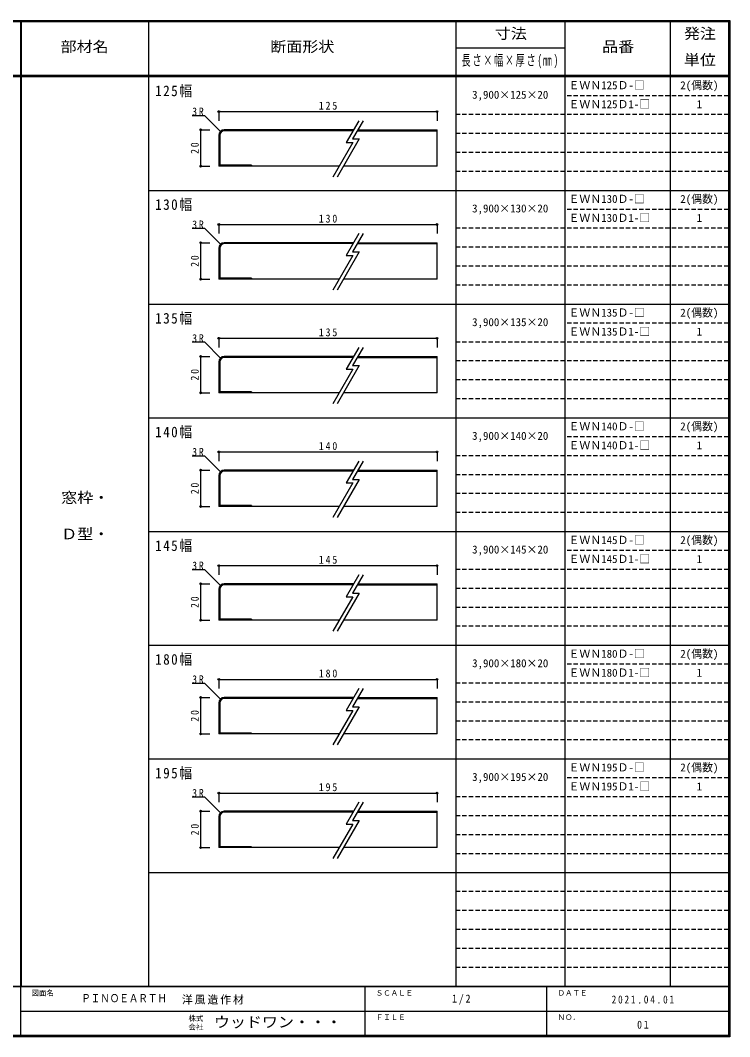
# Model space of a CAD drawing. Units: millimetres, scale not verified. Extents: x -400 to 380, y -280 to 278.
# Drawn here: x -10 to 380, y -280 to 278 of the extents above; entities that cross this region are included whole.
import ezdxf
from ezdxf.enums import TextEntityAlignment as Align

# ---------------------------------------------------------------- set-up
doc = ezdxf.new("R2010")
doc.units = ezdxf.units.MM
doc.header["$LTSCALE"] = 2
doc.header["$PDMODE"] = 32
doc.header["$PDSIZE"] = 1
doc.linetypes.add('DASHED1', pattern=[1.8, 1.2, -0.6])
for name, color, linetype in [('0-4', 3, 'Continuous'), ('0-A', 7, 'Continuous'), ('0-B', 4, 'Continuous'), ('F-1', 7, 'DASHED1'), ('F-A', 7, 'Continuous')]:
    doc.layers.add(name, color=color, linetype=linetype)
doc.styles.add('ＭＳ ゴシック', font='')
doc.styles.get('ＭＳ ゴシック').set_extended_font_data('MS Gothic')

msp = doc.modelspace()

# ---------------------------------------------------------------- linework, layer by layer
at = {"layer": '0-4'}
for p, q in [((173.221, 218.167), (102.029, 218.167)), ((175.53, 218.167), (219.029, 218.167)), ((219.029, 198.167), (219.029, 218.167)), ((99.029, 215.167), (99.029, 198.167)), ((99.529, 215.167), (99.529, 198.667)), ((172.932, 217.667), (102.029, 217.667)), ((175.241, 217.667), (219.029, 217.667)), ((165.233, 198.167), (99.029, 198.167)), ((117.029, 198.667), (99.529, 198.667)), ((117.029, 198.667), (117.029, 198.167)), ((219.029, 198.167), (167.542, 198.167)), ((99.029, 153.083), (99.029, 136.083)), ((99.529, 153.083), (99.529, 136.583)), ((173.221, 156.083), (102.029, 156.083)), ((172.932, 155.583), (102.029, 155.583)), ((175.241, 155.583), (219.029, 155.583)), ((175.53, 156.083), (219.029, 156.083)), ((219.029, 136.083), (219.029, 156.083)), ((165.233, 136.083), (99.029, 136.083)), ((117.029, 136.583), (99.529, 136.583)), ((117.029, 136.583), (117.029, 136.083)), ((219.029, 136.083), (167.542, 136.083)), ((99.029, 90.583), (99.029, 73.583)), ((99.529, 90.583), (99.529, 74.083)), ((173.221, 93.583), (102.029, 93.583)), ((172.932, 93.083), (102.029, 93.083)), ((175.241, 93.083), (219.029, 93.083)), ((175.53, 93.583), (219.029, 93.583)), ((219.029, 73.583), (219.029, 93.583)), ((165.233, 73.583), (99.029, 73.583)), ((117.029, 74.083), (99.529, 74.083)), ((117.029, 74.083), (117.029, 73.583)), ((219.029, 73.583), (167.542, 73.583)), ((99.029, 28.083), (99.029, 11.083)), ((99.529, 28.083), (99.529, 11.583)), ((173.221, 31.083), (102.029, 31.083)), ((172.932, 30.583), (102.029, 30.583)), ((175.241, 30.583), (219.029, 30.583)), ((175.53, 31.083), (219.029, 31.083)), ((219.029, 11.083), (219.029, 31.083)), ((117.029, 11.583), (99.529, 11.583)), ((117.029, 11.583), (117.029, 11.083)), ((165.233, 11.083), (99.029, 11.083)), ((219.029, 11.083), (167.542, 11.083)), ((173.221, -31.417), (102.029, -31.417)), ((172.932, -31.917), (102.029, -31.917)), ((175.241, -31.917), (219.029, -31.917)), ((175.53, -31.417), (219.029, -31.417)), ((219.029, -51.417), (219.029, -31.417)), ((99.029, -34.417), (99.029, -51.417)), ((99.529, -34.417), (99.529, -50.917)), ((165.233, -51.417), (99.029, -51.417)), ((117.029, -50.917), (99.529, -50.917)), ((117.029, -50.917), (117.029, -51.417)), ((219.029, -51.417), (167.542, -51.417)), ((173.221, -93.917), (102.029, -93.917)), ((172.932, -94.417), (102.029, -94.417)), ((175.241, -94.417), (219.029, -94.417)), ((175.53, -93.917), (219.029, -93.917)), ((219.029, -113.917), (219.029, -93.917)), ((99.029, -96.917), (99.029, -113.917)), ((99.529, -96.917), (99.529, -113.417)), ((165.233, -113.917), (99.029, -113.917)), ((117.029, -113.417), (99.529, -113.417)), ((117.029, -113.417), (117.029, -113.917)), ((219.029, -113.917), (167.542, -113.917)), ((173.221, -156.417), (102.029, -156.417)), ((175.53, -156.417), (219.029, -156.417)), ((219.029, -176.417), (219.029, -156.417)), ((99.029, -159.417), (99.029, -176.417)), ((99.529, -159.417), (99.529, -175.917)), ((172.932, -156.917), (102.029, -156.917)), ((175.241, -156.917), (219.029, -156.917)), ((165.233, -176.417), (99.029, -176.417)), ((117.029, -175.917), (99.529, -175.917)), ((117.029, -175.917), (117.029, -176.417)), ((219.029, -176.417), (167.542, -176.417))]:
    msp.add_line(p, q, dxfattribs=at)
for centre, radius in [((102.029, 215.167), 3), ((102.029, 215.167), 2.5), ((102.029, 153.083), 3), ((102.029, 153.083), 2.5), ((102.029, 90.583), 3), ((102.029, 90.583), 2.5), ((102.029, 28.083), 3), ((102.029, 28.083), 2.5), ((102.029, -34.417), 3), ((102.029, -34.417), 2.5), ((102.029, -96.917), 3), ((102.029, -96.917), 2.5), ((102.029, -159.417), 3), ((102.029, -159.417), 2.5)]:
    msp.add_arc(centre, radius, 90, 180, dxfattribs=at)
at = {"layer": '0-A'}
for p, q in [((176.107, 223.167), (169.145, 211.108)), ((178.417, 223.167), (172.609, 213.108)), ((176.168, 213.108), (164.078, 192.167)), ((172.609, 213.108), (176.168, 213.108)), ((172.704, 211.108), (161.769, 192.167)), ((169.145, 211.108), (172.704, 211.108)), ((176.107, 161.083), (169.145, 149.024)), ((178.417, 161.083), (172.609, 151.024)), ((176.168, 151.024), (164.078, 130.083)), ((172.609, 151.024), (176.168, 151.024)), ((172.704, 149.024), (161.769, 130.083)), ((169.145, 149.024), (172.704, 149.024)), ((176.107, 98.583), (169.145, 86.524)), ((178.417, 98.583), (172.609, 88.524)), ((172.704, 86.524), (161.769, 67.583)), ((176.168, 88.524), (164.078, 67.583)), ((169.145, 86.524), (172.704, 86.524)), ((172.609, 88.524), (176.168, 88.524)), ((176.107, 36.083), (169.145, 24.024)), ((178.417, 36.083), (172.609, 26.024)), ((172.704, 24.024), (161.769, 5.083)), ((176.168, 26.024), (164.078, 5.083)), ((169.145, 24.024), (172.704, 24.024)), ((172.609, 26.024), (176.168, 26.024)), ((176.107, -26.417), (169.145, -38.476)), ((178.417, -26.417), (172.609, -36.476)), ((172.704, -38.476), (161.769, -57.417)), ((176.168, -36.476), (164.078, -57.417)), ((169.145, -38.476), (172.704, -38.476)), ((172.609, -36.476), (176.168, -36.476)), ((176.107, -88.917), (169.145, -100.976)), ((178.417, -88.917), (172.609, -98.976)), ((176.168, -98.976), (164.078, -119.917)), ((172.609, -98.976), (176.168, -98.976)), ((172.704, -100.976), (161.769, -119.917)), ((169.145, -100.976), (172.704, -100.976)), ((176.107, -151.417), (169.145, -163.476)), ((178.417, -151.417), (172.609, -161.476)), ((176.168, -161.476), (164.078, -182.417)), ((172.609, -161.476), (176.168, -161.476)), ((172.704, -163.476), (161.769, -182.417)), ((169.145, -163.476), (172.704, -163.476))]:
    msp.add_line(p, q, dxfattribs=at)
at = {"layer": '0-B'}
for p, q in [((99.029, 228.167), (219.029, 228.167)), ((99.029, 228.167), (99.029, 223.167)), ((219.029, 228.167), (219.029, 223.167)), ((89.029, 218.167), (89.029, 198.167)), ((89.029, 218.167), (94.029, 218.167)), ((89.029, 198.167), (94.029, 198.167)), ((99.029, 166.083), (219.029, 166.083)), ((99.029, 166.083), (99.029, 161.083)), ((219.029, 166.083), (219.029, 161.083)), ((89.029, 156.083), (89.029, 136.083)), ((89.029, 156.083), (94.029, 156.083)), ((89.029, 136.083), (94.029, 136.083)), ((99.029, 103.583), (219.029, 103.583)), ((99.029, 103.583), (99.029, 98.583)), ((219.029, 103.583), (219.029, 98.583)), ((89.029, 93.583), (89.029, 73.583)), ((89.029, 93.583), (94.029, 93.583)), ((89.029, 73.583), (94.029, 73.583)), ((99.029, 41.083), (219.029, 41.083)), ((99.029, 41.083), (99.029, 36.083)), ((219.029, 41.083), (219.029, 36.083)), ((89.029, 31.083), (89.029, 11.083)), ((89.029, 31.083), (94.029, 31.083)), ((89.029, 11.083), (94.029, 11.083)), ((99.029, -21.417), (219.029, -21.417)), ((99.029, -21.417), (99.029, -26.417)), ((219.029, -21.417), (219.029, -26.417)), ((89.029, -31.417), (89.029, -51.417)), ((89.029, -31.417), (94.029, -31.417)), ((89.029, -51.417), (94.029, -51.417)), ((99.029, -83.917), (219.029, -83.917)), ((99.029, -83.917), (99.029, -88.917)), ((219.029, -83.917), (219.029, -88.917)), ((89.029, -93.917), (89.029, -113.917)), ((89.029, -93.917), (94.029, -93.917)), ((89.029, -113.917), (94.029, -113.917)), ((99.029, -146.417), (219.029, -146.417)), ((99.029, -146.417), (99.029, -151.417)), ((219.029, -146.417), (219.029, -151.417)), ((89.029, -156.417), (89.029, -176.417)), ((89.029, -156.417), (94.029, -156.417)), ((89.029, -176.417), (94.029, -176.417))]:
    msp.add_line(p, q, dxfattribs=at)
for points in [[(99.907, 217.288), (91.273, 225.923), (84.367, 225.923)], [(99.907, 155.205), (91.273, 163.839), (84.367, 163.839)], [(99.907, 92.705), (91.273, 101.339), (84.367, 101.339)], [(99.907, 30.205), (91.273, 38.839), (84.367, 38.839)], [(99.907, -32.295), (91.273, -23.661), (84.367, -23.661)], [(99.907, -94.795), (91.273, -86.161), (84.367, -86.161)], [(99.907, -157.295), (91.273, -148.661), (84.367, -148.661)]]:
    msp.add_lwpolyline(points, dxfattribs=at)
at = {"layer": '0-B', "color": 7}
for p in [(99.029, 228.167), (219.029, 228.167), (89.029, 218.167), (89.029, 198.167), (99.029, 166.083), (219.029, 166.083), (89.029, 156.083), (89.029, 136.083), (99.029, 103.583), (219.029, 103.583), (89.029, 93.583), (89.029, 73.583), (99.029, 41.083), (219.029, 41.083), (89.029, 31.083), (89.029, 11.083), (99.029, -21.417), (219.029, -21.417), (89.029, -31.417), (89.029, -51.417), (99.029, -83.917), (219.029, -83.917), (89.029, -93.917), (89.029, -113.917), (99.029, -146.417), (219.029, -146.417), (89.029, -156.417), (89.029, -176.417)]:
    msp.add_point(p, dxfattribs=at)
at = {"layer": 'F-1', "color": 6, "linetype": 'Continuous'}
for p, q in [((-400, 278), (380, 278)), ((-400, 277.667), (380, 277.667)), ((-10, 278.333), (-10, -253)), ((-9.667, 278.337), (-9.667, -253)), ((379.333, 278.333), (379.333, -280.333)), ((379.667, 278.333), (379.667, -280.333)), ((380, 248), (-400, 248)), ((380, 247.333), (-400, 247.333)), ((380, -252.667), (-400, -252.667)), ((380, -253), (-400, -253)), ((-10, -253), (-10, -279.667)), ((179.333, -253), (179.333, -279.667)), ((279.333, -253), (279.333, -279.667)), ((-10, -266.333), (379.333, -266.334)), ((380, -279.667), (-400, -279.667)), ((380, -280), (-400, -280)), ((380, -280.333), (-400, -280.333))]:
    msp.add_line(p, q, dxfattribs=at)
at = {"layer": 'F-1', "linetype": 'Continuous'}
for p, q in [((60.333, 278.337), (60.333, -253)), ((229.333, 278.333), (229.333, -252.667)), ((289.333, 278.337), (289.333, -253)), ((347.333, 278.337), (347.333, -253)), ((229.333, 263.167), (289.333, 263.167)), ((60.333, 184.833), (379.333, 184.833)), ((60.333, 122.333), (379.333, 122.333)), ((60.333, 59.833), (379.333, 59.833)), ((60.333, -2.667), (379.333, -2.667)), ((60.333, -65.167), (379.333, -65.167)), ((60.333, -127.667), (379.333, -127.667)), ((60.333, -190.167), (379.333, -190.167))]:
    msp.add_line(p, q, dxfattribs=at)
at = {"layer": 'F-1'}
for p, q in [((379.333, 236.917), (289.333, 236.917)), ((379.333, 226.5), (229.333, 226.5)), ((379.333, 216.083), (229.333, 216.083)), ((379.333, 205.667), (229.333, 205.667)), ((379.333, 195.25), (229.333, 195.25)), ((379.333, 174.417), (289.333, 174.417)), ((379.333, 164), (229.333, 164)), ((379.333, 153.583), (229.333, 153.583)), ((379.333, 143.167), (229.333, 143.167)), ((379.333, 132.75), (229.333, 132.75)), ((379.333, 111.917), (289.333, 111.917)), ((379.333, 101.5), (229.333, 101.5)), ((379.333, 91.083), (229.333, 91.083)), ((379.333, 80.667), (229.333, 80.667)), ((379.333, 70.25), (229.333, 70.25)), ((379.333, 49.417), (289.333, 49.417)), ((379.333, 39), (229.333, 39)), ((379.333, 28.583), (229.333, 28.583)), ((379.333, 18.167), (229.333, 18.167)), ((379.333, 7.75), (229.333, 7.75)), ((379.333, -13.083), (289.333, -13.083)), ((379.333, -23.5), (229.333, -23.5)), ((379.333, -33.917), (229.333, -33.917)), ((379.333, -44.333), (229.333, -44.333)), ((379.333, -54.75), (229.333, -54.75)), ((379.333, -75.583), (289.333, -75.583)), ((379.333, -86), (229.333, -86)), ((379.333, -96.417), (229.333, -96.417)), ((379.333, -106.833), (229.333, -106.833)), ((379.333, -117.25), (229.333, -117.25)), ((379.333, -138.083), (289.333, -138.083)), ((379.333, -148.5), (229.333, -148.5)), ((379.333, -158.917), (229.333, -158.917)), ((379.333, -169.333), (229.333, -169.333)), ((379.333, -179.75), (229.333, -179.75)), ((379.333, -200.583), (229.333, -200.583)), ((379.333, -211), (229.333, -211)), ((379.333, -221.417), (229.333, -221.417)), ((379.333, -231.833), (229.333, -231.833)), ((379.333, -242.25), (229.333, -242.25))]:
    msp.add_line(p, q, dxfattribs=at)
at = {"layer": 'F-1', "color": 6, "linetype": 'Continuous'}
msp.add_lwpolyline([(-400, 278.333), (380, 278.333), (380, -280.333)], dxfattribs=at)

# ---------------------------------------------------------------- texts
at = {"layer": '0-A', "style": 'ＭＳ ゴシック'}
for s, p in [('ＥＷＮ125Ｄ-□', (291.333, 239.125)), ('2(偶数)', (352.833, 239.125)), ('3,900×125×20', (238.333, 233.917)), ('ＥＷＮ125Ｄ1-□', (291.333, 228.708)), ('1', (361.833, 228.708)), ('ＥＷＮ130Ｄ-□', (291.333, 176.625)), ('2(偶数)', (352.833, 176.625)), ('3,900×130×20', (238.333, 171.417)), ('ＥＷＮ130Ｄ1-□', (291.333, 166.208)), ('1', (361.833, 166.208)), ('ＥＷＮ135Ｄ-□', (291.333, 114.125)), ('2(偶数)', (352.833, 114.125)), ('3,900×135×20', (238.333, 108.917)), ('ＥＷＮ135Ｄ1-□', (291.333, 103.708)), ('1', (361.833, 103.708)), ('ＥＷＮ140Ｄ-□', (291.333, 51.625)), ('2(偶数)', (352.833, 51.625)), ('3,900×140×20', (238.333, 46.417)), ('ＥＷＮ140Ｄ1-□', (291.333, 41.208)), ('1', (361.833, 41.208)), ('ＥＷＮ145Ｄ-□', (291.333, -10.875)), ('2(偶数)', (352.833, -10.875)), ('3,900×145×20', (238.333, -16.083)), ('ＥＷＮ145Ｄ1-□', (291.333, -21.292)), ('1', (361.833, -21.292)), ('2(偶数)', (352.833, -73.375)), ('ＥＷＮ180Ｄ-□', (291.333, -73.375)), ('3,900×180×20', (238.333, -78.583)), ('ＥＷＮ180Ｄ1-□', (291.333, -83.792)), ('1', (361.833, -83.792)), ('ＥＷＮ195Ｄ-□', (291.333, -135.875)), ('2(偶数)', (352.833, -135.875)), ('3,900×195×20', (238.333, -141.083)), ('ＥＷＮ195Ｄ1-□', (291.333, -146.292)), ('1', (361.833, -146.292))]:
    msp.add_text(s, height=4.399, dxfattribs=at).set_placement(p, align=Align.BOTTOM_LEFT)
at = {"layer": '0-A', "style": 'ＭＳ ゴシック', "width": 1.1}
for s, p in [('窓枠・', (12.333, 11.305)), ('Ｄ型・', (12.333, -8.695))]:
    msp.add_text(s, height=5.865, dxfattribs=at).set_placement(p, align=Align.BOTTOM_LEFT)
at = {"layer": '0-A', "char_height": 5.865, "attachment_point": 7, "style": 'ＭＳ ゴシック'}
for s, insert in [('\\T1.22;\\W0.9;125幅', (64.033, 236.015)), ('\\T1.22;\\W0.9;130幅', (64.033, 173.515)), ('\\T1.22;\\W0.9;135幅', (64.033, 111.015)), ('\\T1.22;\\W0.9;140幅', (64.033, 48.515)), ('\\T1.22;\\W0.9;145幅', (64.033, -13.985)), ('\\T1.22;\\W0.9;180幅', (64.033, -76.485)), ('\\T1.22;\\W0.9;195幅', (64.033, -138.985))]:
    msp.add_mtext(s, dxfattribs=dict(at, insert=insert))
at = {"layer": '0-B', "color": 7, "char_height": 4.399, "attachment_point": 7, "style": 'ＭＳ ゴシック'}
for s, insert in [('\\T1.36;\\W0.9;3R', (84.367, 225.923)), ('\\T1.38;\\W0.9;125', (154.029, 229.167)), ('\\T1.36;\\W0.9;3R', (84.367, 163.839)), ('\\T1.38;\\W0.9;130', (154.029, 167.083)), ('\\T1.38;\\W0.9;135', (154.029, 104.583)), ('\\T1.36;\\W0.9;3R', (84.367, 101.339)), ('\\T1.38;\\W0.9;140', (154.029, 42.083)), ('\\T1.36;\\W0.9;3R', (84.367, 38.839)), ('\\T1.38;\\W0.9;145', (154.029, -20.417)), ('\\T1.36;\\W0.9;3R', (84.367, -23.661)), ('\\T1.36;\\W0.9;3R', (84.367, -86.161)), ('\\T1.38;\\W0.9;180', (154.029, -82.917)), ('\\T1.36;\\W0.9;3R', (84.367, -148.661)), ('\\T1.38;\\W0.9;195', (154.029, -145.417))]:
    msp.add_mtext(s, dxfattribs=dict(at, insert=insert))
at = {"layer": '0-B', "color": 7, "char_height": 4.399, "attachment_point": 7, "rotation": 90, "style": 'ＭＳ ゴシック'}
for insert in [(88.029, 204.917), (88.029, 142.833), (88.029, 80.333), (88.029, 17.833), (88.029, -44.667), (88.029, -107.167), (88.029, -169.667)]:
    msp.add_mtext('\\T1.36;\\W0.9;20', dxfattribs=dict(at, insert=insert))
at = {"layer": 'F-A', "style": 'ＭＳ ゴシック'}
for s, height, width, p in [('寸法', 5.865, 1.1, (250.833, 266.417)), ('発注', 5.865, 1.1, (354.833, 266.417)), ('部材名', 5.865, 1.1, (12, 259.167)), ('断面形状', 5.865, 1.1, (127.333, 259.167)), ('品番', 5.865, 1.1, (309.833, 259.167)), ('単位', 5.865, 1.1, (354.833, 251.917)), ('ＰＩＮＯＥＡＲＴＨ', 4.399, 0.85, (23.333, -262.719)), ('ウッドワン・・・', 5.865, 1.1, (96.333, -277))]:
    msp.add_text(s, height=height, dxfattribs=dict(at, width=width)).set_placement(p, align=Align.BOTTOM_LEFT)
for s, p in [('図面名', (-4, -258.667)), ('ＳＣＡＬＥ', (185.333, -258.667)), ('ＤＡＴＥ', (285.333, -258.667)), ('ＮＯ．', (285.333, -272)), ('株式', (82.333, -272.6)), ('会社', (82.333, -277.4)), ('ＦＩＬＥ', (185.333, -272))]:
    msp.add_text(s, height=2.933, dxfattribs=at).set_placement(p, align=Align.BOTTOM_LEFT)
at = {"layer": 'F-A', "attachment_point": 7, "style": 'ＭＳ ゴシック'}
for s, insert, char_height in [('\\T1.22;\\W0.6;長さ×幅×厚さ(㎜)', (232.583, 251.917), 5.865), ('\\T1.38;\\W0.9;1/2', (227.333, -262.667), 4.399), ('\\T1.17;洋風造作材', (78.695, -262.667), 4.399), ('\\T1.39;\\W0.85;2021.04.01', (315.083, -262.167), 4.399), ('\\T1.36;\\W0.9;01', (329.083, -276), 4.399)]:
    msp.add_mtext(s, dxfattribs=dict(at, insert=insert, char_height=char_height))

doc.saveas('drawing.dxf')
